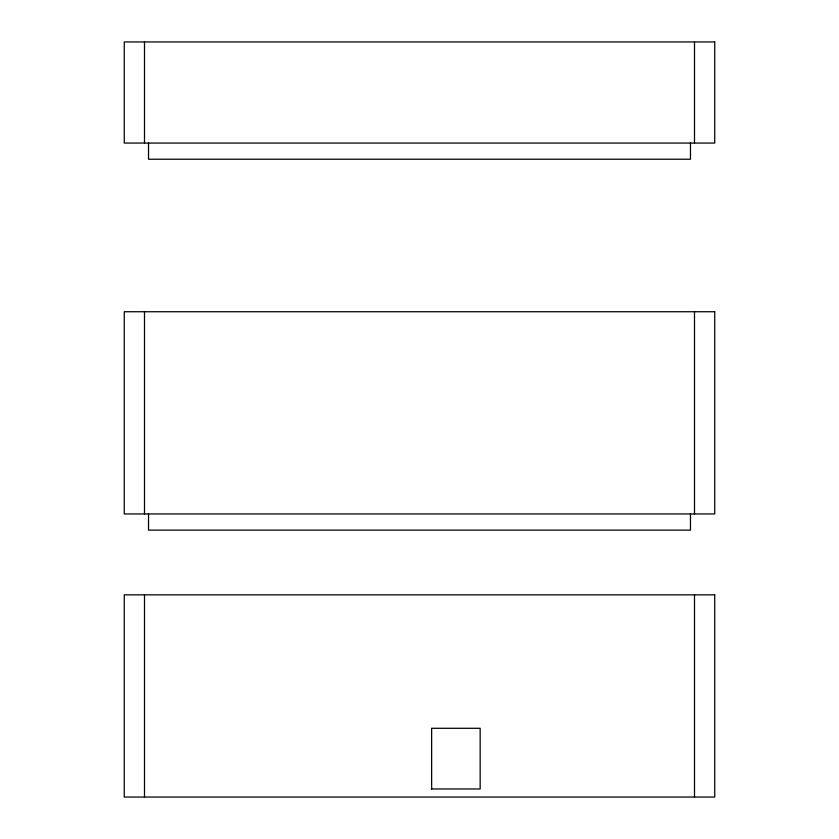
<?xml version="1.0" encoding="UTF-8"?>
<svg xmlns="http://www.w3.org/2000/svg" width="839" height="839" viewBox="0 0 839 839"><rect width="100%" height="100%" fill="white"/><g stroke="black" fill="none" stroke-linecap="round" stroke-linejoin="round"><path stroke-width="1.26" d="M431.277 788.964L480.16 788.964L480.16 728.294L431.634 728.294L431.634 788.964M694.503 41.95L694.503 143.06M694.503 311.741L694.503 513.95M694.503 594.841L694.503 797.05M690.466 143.06L690.466 159.232L148.534 159.232L148.534 143.06M690.466 513.95L690.466 530.133L148.534 530.133L148.534 513.95M144.497 41.95L144.497 143.06M144.497 311.741L144.497 513.95M144.497 594.841L144.497 797.05M714.734 41.95L124.266 41.95L124.266 143.06L714.734 143.06L714.734 41.95M714.734 311.741L124.266 311.741L124.266 513.95L714.734 513.95L714.734 311.741M714.734 594.841L124.266 594.841L124.266 797.05L714.734 797.05L714.734 594.841"/></g></svg>
